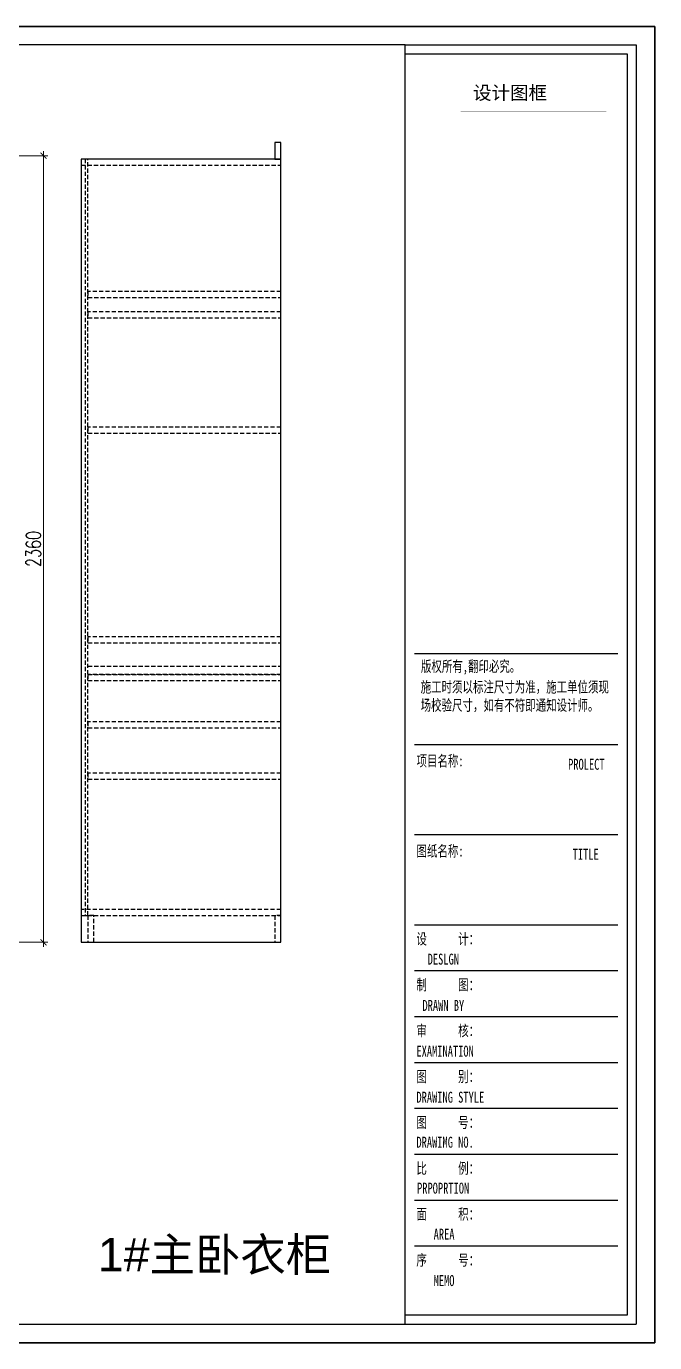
# Model space of a CAD drawing. Header units: millimetres. Extents: x 102153 to 107767, y -22780 to -14924.
# Drawn here: x 105881 to 107767, y -18874 to -14924 of the extents above; entities that cross this region are included whole.
import ezdxf
from ezdxf.enums import TextEntityAlignment as Align

# ---------------------------------------------------------------- set-up
doc = ezdxf.new("R2010")
doc.units = ezdxf.units.MM
doc.header["$LTSCALE"] = 2
doc.linetypes.add('HIDDEN', pattern=[9.525, 6.35, -3.175])
for name, color, linetype in [('0-标注', 7, 'Continuous'), ('y-打印层', 7, 'Continuous'), ('图框', 7, 'Continuous'), ('文字', 255, 'Continuous'), ('柜体结构', 255, 'Continuous'), ('柜体虚线', 8, 'HIDDEN')]:
    doc.layers.add(name, color=color, linetype=linetype)
doc.styles.add('DIMTEXT', font='simplex.shx', dxfattribs={"width": 0.7, "bigfont": 'gbcbig.shx'})
doc.styles.get("Standard").update_dxf_attribs({"font": 'arial.ttf'})
doc.styles.add('上品专用', font='SimSun.ttf')
doc.styles.add('图纸目录', font='SimSun.ttf', dxfattribs={"width": 0.7})
doc.styles.add('文字', font='SimSun.ttf', dxfattribs={"width": 0.7})
doc.dimstyles.new('雷神标注', dxfattribs={"dimscale": 15, "dimtxt": 3, "dimasz": 1.2, "dimexe": 0.9, "dimexo": 1, "dimgap": 0.5, "dimtad": 1, "dimdec": 0, "dimzin": 13, "dimdsep": 46, "dimtxsty": 'DIMTEXT', "dimblk1": 'ARCHTICK', "dimblk2": 'ARCHTICK', "dimsah": 1, "dimcen": 2, "dimdle": 0.9, "dimclrd": 1, "dimclre": 1, "dimclrt": 1, "dimadec": 1, "dimazin": 0, "dimtfac": 1, "dimtdec": 0, "dimtix": 1, "dimtmove": 1, "dimatfit": 3, "dimfxl": 5, "dimfxlon": 1, "dimtolj": 1, "dimtzin": 13, "dimlwd": 5, "dimlwe": 5, "dimarcsym": 0})

# ---------------------------------------------------------------- blocks, each defined once
blk = doc.blocks.new('_ARCHTICK')
at = {"color": 0, "linetype": 'ByBlock', "const_width": 0.15}
blk.add_lwpolyline([(-0.5, -0.5), (0.5, 0.5)], dxfattribs=at)
blk = doc.blocks.new('*D42')
at = {"layer": '0-标注', "color": 1, "lineweight": 5, "transparency": 16777216}
for p, q in [((105857.5, -15312), (105946, -15312)), ((105932.5, -17685.5), (105932.5, -15298.5)), ((105857.5, -17672), (105946, -17672))]:
    blk.add_line(p, q, dxfattribs=at)
at = {"layer": 'Defpoints', "color": 0, "transparency": 16777216}
for p in [(105692.5, -15312), (105932.5, -15312), (105692.5, -17672)]:
    blk.add_point(p, dxfattribs=at)
at = {"layer": '0-标注', "color": 1, "lineweight": 5, "transparency": 16777216, "xscale": 17.99999999999999, "yscale": 17.99999999999999, "zscale": 17.99999999999999}
for p, rotation in [((105932.5, -15312), 90), ((105932.5, -17672), 270)]:
    blk.add_blockref('_ARCHTICK', p, dxfattribs=dict(at, rotation=rotation))
at = {"layer": '0-标注', "color": 1, "transparency": 16777216, "insert": (105902.5, -16492), "char_height": 45, "attachment_point": 5, "rotation": 90, "style": 'DIMTEXT'}
blk.add_mtext('\\A1;2360', dxfattribs=at)
blk = doc.blocks.new('设计图框')
for p, q in [((415, 292), (0, 292)), ((415, 0), (415, 292)), ((359.66, 287.87), (410.88, 287.87)), ((410.88, 287.88), (410.88, 4.12)), ((359.66, 285.88), (408.88, 285.88)), ((408.88, 285.88), (408.88, 6.12)), ((361.74, 152.91), (406.79, 152.91)), ((361.74, 132.7), (406.79, 132.7)), ((361.74, 112.7), (406.79, 112.7)), ((361.74, 92.71), (406.79, 92.71)), ((361.74, 82.53), (406.79, 82.53)), ((361.74, 72.35), (406.79, 72.35)), ((361.74, 62.18), (406.79, 62.18)), ((361.74, 52), (406.79, 52)), ((361.74, 41.82), (406.79, 41.82)), ((361.74, 31.65), (406.79, 31.65)), ((361.74, 21.47), (406.79, 21.47)), ((408.88, 6.12), (359.66, 6.12)), ((359.66, 4.11), (410.88, 4.11)), ((0, 0), (415, 0))]:
    blk.add_line(p, q)
blk.add_lwpolyline([(9.12, 4.11), (359.66, 4.11), (359.66, 287.87), (9.12, 287.87)], close=True)
at = {"color": 150, "const_width": 0.0904}
blk.add_lwpolyline([(371.94, 273.17), (404.27, 273.17)], dxfattribs=at)
at = {"layer": 'Defpoints'}
blk.add_line((359.66, 287.87), (9.12, 287.87), dxfattribs=at)
at = {"layer": 'y-打印层', "color": 4}
for p, q in [((0, 292), (415, 292)), ((415, 292), (415, 0)), ((415, 0), (0, 0))]:
    blk.add_line(p, q, dxfattribs=at)
at = {"color": 150, "insert": (374.68, 278.76), "char_height": 3.0131, "attachment_point": 1}
blk.add_mtext_dynamic_manual_height_columns('{\\fSimHei|b0|i0|c134|p49;设计图框}', width=45.2417, gutter_width=12.5, heights=[0], dxfattribs=at)
at = {"color": 150, "attachment_point": 1, "style": '图纸目录'}
for s, insert, char_height, width in [('{\\fSimSun|b0|i0|c134|p2;版权所有,翻印必究。}', (363.14, 151.26, 0), 2.4307, 39.1073), ('{\\fSimSun|b0|i0|c134|p2;施工时须以标注尺寸为准，施工单位须现场校验尺寸，如有不符即通知设计师。}', (363.07, 146.68, 0), 2.4307, 42.7825), ('{\\fSimSun|b0|i0|c134|p2;项目名称:}', (362.15, 130.28, 0), 2.4307, 38.3365), ('{\\fSimSun|b0|i0|c134|p2;PROLECT}', (395.79, 129.52, 0), 2.4307, 40.5792), ('{\\fSimSun|b0|i0|c134|p2;图纸名称:}', (362.15, 110.28, 0), 2.4307, 38.3365), ('{\\fSimSun|b0|i0|c134|p2;TITLE}', (396.8, 109.55, 0), 2.4307, 38.3365), ('{\\fSimSun|b0|i0|c134|p2;设      计：}', (362.13, 90.79, 0), 2.4307, 38.3365), ('{\\fSimSun|b0|i0|c134|p2;DESLGN}', (364.63, 86.3, 0), 2.4307, 38.3365), ('{\\fSimSun|b0|i0|c134|p2;制      图：}', (362.13, 80.61, 0), 2.4307, 38.3365), ('{\\fSimSun|b0|i0|c134|p2;DRAWN BY}', (363.47, 76.03, 0), 2.4307, 38.3365), ('{\\fSimSun|b0|i0|c134|p2;审      核：}', (362.13, 70.43, 0), 2.4307, 38.3365), ('{\\fSimSun|b0|i0|c134|p2;EXAMINATION}', (362.13, 65.88, 0), 2.4307, 38.3365), ('{\\fSimSun|b0|i0|c134|p2;图      别：}', (362.13, 60.26, 0), 2.4307, 38.3365), ('{\\fSimSun|b0|i0|c134|p2;DRAWING STYLE}', (362.13, 55.67, 0), 2.4307, 38.3365), ('{\\fSimSun|b0|i0|c134|p2;图      号：}', (362.13, 50.08, 0), 2.4307, 38.3365), ('{\\fSimSun|b0|i0|c134|p2;DRAWIMG NO.}', (362.13, 45.69, 0), 2.4307, 38.3365), ('{\\fSimSun|b0|i0|c134|p2;比      例：}', (362.13, 39.9, 0), 2.4307, 38.3365), ('{\\fSimSun|b0|i0|c134|p2;PRPOPRTION }', (362.27, 35.49, 0), 2.4307, 38.3365), ('面      积：', (362.13, 29.73, 0), 2.431, 38.3365), ('{\\fSimSun|b0|i0|c134|p2;AREA}', (365.95, 25.29, 0), 2.4307, 38.3365), ('序      号：', (362.13, 19.55, 0), 2.431, 38.3365), ('\\pxt18.452;{\\fSimSun|b0|i0|c134|p2;MEMO}', (365.95, 14.99, 0), 2.4307, 38.3365)]:
    blk.add_mtext(s, dxfattribs=dict(at, insert=insert, char_height=char_height, width=width))
at = {"color": 2, "style": '文字'}
blk.add_attdef('HL_TK', (0, 292), '', height=0.0000001, dxfattribs=at)
at = {"color": 2, "style": '图纸目录', "width": 0.7, "flags": 8}
for tag, p in [('项目名称', (384.48, 120.05)), ('图纸名称', (384.27, 99.7))]:
    blk.add_attdef(tag, text='', height=2.57, dxfattribs=at).set_placement(p, align=Align.CENTER)
at = {"color": 2, "width": 0.7, "flags": 8}
for tag, p, style in [('设计', (385.58, 85.95), '图纸目录'), ('制图', (385.58, 75.51), '图纸目录'), ('图别', (385.58, 54.62), '图纸目录'), ('图号', (385.54, 44.77), '上品专用'), ('比例', (385.38, 33.93), '上品专用'), ('面积', (385.38, 23.06), '上品专用'), ('序号', (385.38, 13.04), '上品专用')]:
    blk.add_attdef(tag, p, '', height=2.57, dxfattribs=dict(at, style=style))

msp = doc.modelspace()

# ---------------------------------------------------------------- linework, layer by layer
at = {"layer": '柜体结构'}
for points in [[(106627.5, -15322), (106645.5, -15322), (106645.5, -15272), (106627.5, -15272)], [(106045.5, -17672), (106645.5, -17672), (106645.5, -15322), (106045.5, -15322)]]:
    msp.add_lwpolyline(points, close=True, dxfattribs=at)
at = {"layer": '柜体虚线'}
for points in [[(106045.5, -15340), (106645.5, -15340), (106645.5, -15322), (106045.5, -15322)], [(106057.5, -17592), (106065.5, -17592), (106065.5, -15322), (106057.5, -15322)], [(106065.5, -15737), (106645.5, -15737), (106645.5, -15719), (106065.5, -15719)], [(106065.5, -15798), (106645.5, -15798), (106645.5, -15780), (106065.5, -15780)], [(106065.5, -16144), (106645.5, -16144), (106645.5, -16126), (106065.5, -16126)], [(106065.5, -16774), (106645.5, -16774), (106645.5, -16756), (106065.5, -16756)], [(106065.5, -16887), (106645.5, -16887), (106645.5, -16869), (106065.5, -16869)], [(106065.5, -17029), (106645.5, -17029), (106645.5, -17011), (106065.5, -17011)], [(106065.5, -17183), (106645.5, -17183), (106645.5, -17165), (106065.5, -17165)], [(106045.5, -17592), (106645.5, -17592), (106645.5, -17574), (106045.5, -17574)], [(106065.5, -17672), (106083.5, -17672), (106083.5, -17592), (106065.5, -17592)], [(106627.5, -17672), (106645.5, -17672), (106645.5, -17592), (106627.5, -17592)]]:
    msp.add_lwpolyline(points, close=True, dxfattribs=at)
for points in [[(106065.5, -16144), (106645.5, -16144)], [(106065.5, -16844), (106645.5, -16844)], [(106065.5, -16869), (106645.5, -16869)], [(106065.5, -17029), (106645.5, -17029)]]:
    msp.add_lwpolyline(points, dxfattribs=at)

# ---------------------------------------------------------------- block references
at = {"layer": '图框', "xscale": 13.52730824190279, "yscale": 13.52730824190279, "zscale": 13.52730824190279}
msp.add_blockref('设计图框', (102153.4, -18873.7), dxfattribs=at)

# ---------------------------------------------------------------- texts
at = {"layer": '文字', "insert": (106095.5, -18559.5), "char_height": 100, "width": 1100, "attachment_point": 1}
msp.add_mtext('1#主卧衣柜', dxfattribs=at)

# ---------------------------------------------------------------- dimensions: what is measured, and where the dimension line sits
at = {"layer": '0-标注'}
dim = msp.add_aligned_dim(p1=(105692.5, -17672), p2=(105692.5, -15312), distance=-240, dimstyle='雷神标注', dxfattribs=at)
dim.commit()
dim.dimension.update_dxf_attribs({"geometry": '*D42', "text_midpoint": (105902.5, -16492)})

doc.saveas('drawing.dxf')
